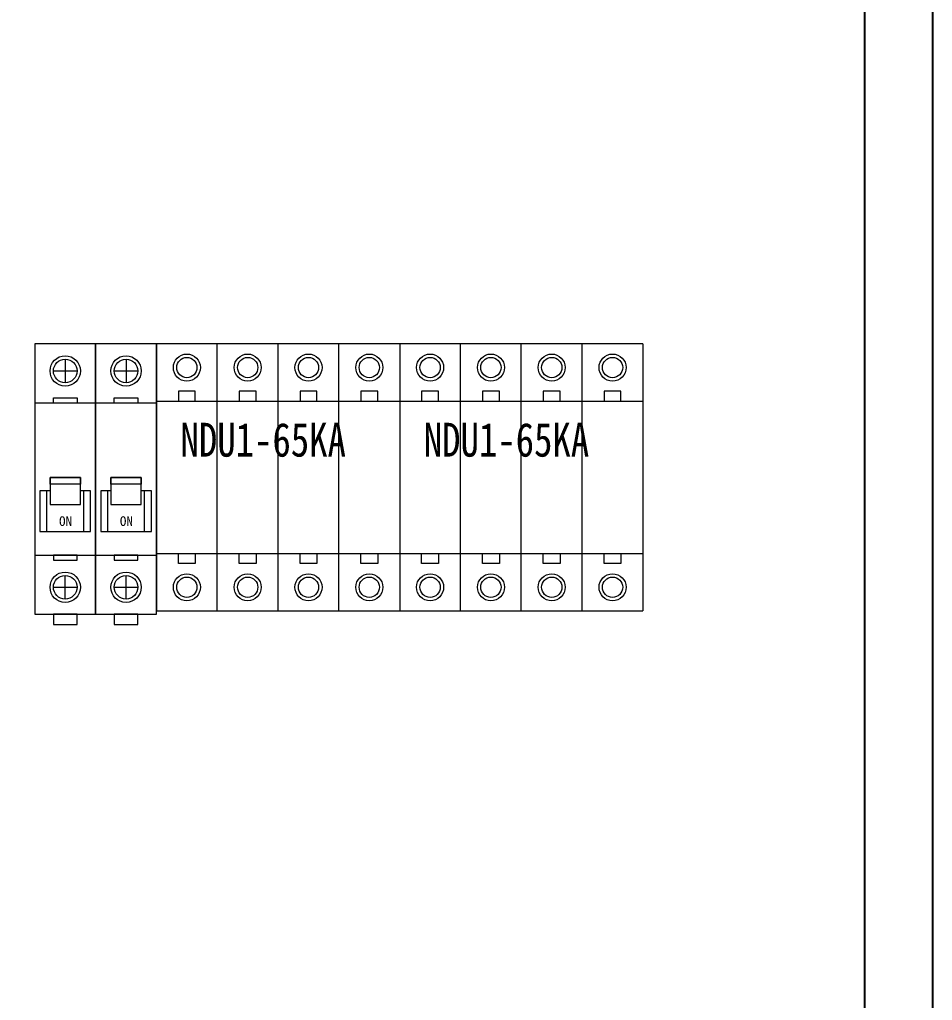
# Model space of a CAD drawing. Extents: x 304420 to 305420, y 349019 to 351219.
# Drawn here: x 305149.8 to 305420, y 350638.5 to 350928.6 of the extents above; entities that cross this region are included whole.
import ezdxf

# ---------------------------------------------------------------- set-up
doc = ezdxf.new("R2010")
doc.units = 0
doc.header["$MEASUREMENT"] = 0
doc.linetypes.add('DASHED', pattern=[0.75, 0.5, -0.25])
doc.layers.add('E-UNIV-NOTE', color=6, linetype='Continuous')
doc.layers.add('布置图', color=30, linetype='Continuous')
doc.layers.add('细线', color=7, linetype='Continuous', lineweight=0)
doc.styles.add('宋体', font='', dxfattribs={"width": 0.8})
doc.styles.add('正常', font='')
doc.styles.get('宋体').set_extended_font_data('NSimSun')
doc.styles.get('正常').set_extended_font_data('FangSong_GB2312')

# ---------------------------------------------------------------- blocks, each defined once
blk = doc.blocks.new('Manufacturer上海良信PartName电涌保护器SeriesNDU1ShellFrameLimitingCurrentRemarkPartTypeMinCurrent0MaxCurrent0Poles4PMinPower0MaxPower0LibType3DelFlgfalseUpdateDate2023-01-0100000')
at = {"color": 7, "linetype": 'Continuous', "lineweight": 15}
for p, q in [((-18, 39.5), (-36, 39.5)), ((-36, 39.5), (-36, 22.5)), ((-18, 22.5), (-18, 39.5)), ((36, 39.5), (-18, 39.5)), ((0, 22.5), (0, 39.5)), ((18, 22.5), (18, 39.5)), ((36, 39.5), (36, 22.5)), ((-24.5, 25.5), (-29.5, 25.5)), ((-29.5, 25.5), (-29.5, 22.5)), ((-24.5, 22.5), (-24.5, 25.5)), ((-6.5, 25.5), (-11.5, 25.5)), ((-11.5, 25.5), (-11.5, 22.5)), ((-6.5, 22.5), (-6.5, 25.5)), ((11.5, 25.5), (6.5, 25.5)), ((6.5, 25.5), (6.5, 22.5)), ((11.5, 22.5), (11.5, 25.5)), ((29.5, 25.5), (24.5, 25.5)), ((24.5, 25.5), (24.5, 22.5)), ((29.5, 22.5), (29.5, 25.5)), ((-36, 22.5), (-36, -22.5)), ((-18, 22.5), (-36, 22.5)), ((-18, -22.5), (-18, 22.5)), ((36, 22.5), (-18, 22.5)), ((0, -22.5), (0, 22.5)), ((18, -22.5), (18, 22.5)), ((36, 22.5), (36, -22.5)), ((-36, -22.5), (-18, -22.5)), ((-36, -22.5), (-36, -39.5)), ((-29.5, -25.5), (-29.5, -22.5)), ((-24.5, -22.5), (-24.5, -25.5)), ((-18, -39.5), (-18, -22.5)), ((-18, -22.5), (36, -22.5)), ((-11.5, -25.5), (-11.5, -22.5)), ((-6.5, -22.5), (-6.5, -25.5)), ((0, -39.5), (0, -22.5)), ((6.5, -25.5), (6.5, -22.5)), ((11.5, -22.5), (11.5, -25.5)), ((18, -39.5), (18, -22.5)), ((24.5, -25.5), (24.5, -22.5)), ((29.5, -22.5), (29.5, -25.5)), ((36, -22.5), (36, -39.5)), ((-24.5, -25.5), (-29.5, -25.5)), ((-6.5, -25.5), (-11.5, -25.5)), ((11.5, -25.5), (6.5, -25.5)), ((29.5, -25.5), (24.5, -25.5)), ((-36, -39.5), (-18, -39.5)), ((-18, -39.5), (36, -39.5))]:
    blk.add_line(p, q, dxfattribs=at)
for centre, radius in [((-27, 32.5), 4), ((-27, 32.5), 3), ((-9, 32.5), 4), ((-9, 32.5), 3), ((9, 32.5), 4), ((9, 32.5), 3), ((27, 32.5), 4), ((27, 32.5), 3), ((-27, -32.5), 4), ((-9, -32.5), 4), ((9, -32.5), 4), ((27, -32.5), 4), ((-27, -32.5), 3), ((-9, -32.5), 3), ((9, -32.5), 3), ((27, -32.5), 3)]:
    blk.add_circle(centre, radius, dxfattribs=at)
at = {"layer": 'E-UNIV-NOTE', "style": '宋体', "width": 0.8}
blk.add_text('NDU1-65KA', height=10, dxfattribs=at).set_placement((-28.89, 6.15))
blk = doc.blocks.new('Manufacturer光辉PartName微型断路器Series1PShellFrameLimitingCurrentRemarkPartTypeMinCurrent1MaxCurrent63Poles3PMinPower0MaxPower0LibType2DelFlgfalseUpdateDate')
at = {"layer": '细线'}
for p, q in [((0, 37), (0, 30)), ((-3.5, 33.5), (3.5, 33.5)), ((0, -34), (0, -27)), ((-3.5, -30.5), (3.5, -30.5))]:
    blk.add_line(p, q, dxfattribs=at)
for points in [[(-9, -38.5), (9, -38.5), (9, 41.5), (-9, 41.5)], [(-9, -21), (9, -21), (9, 24), (-9, 24)], [(-3.5, 25.5), (3.5, 25.5), (3.5, 24), (-3.5, 24)], [(-4.5, -6), (4.5, -6), (4.5, 2), (-4.5, 2)], [(-4.5, 2), (4.5, 2), (4.5, 0), (-4.5, 0)], [(-3.5, -22.5), (3.5, -22.5), (3.5, -21), (-3.5, -21)], [(-3.5, -41.5), (3.5, -41.5), (3.5, -38.5), (-3.5, -38.5)]]:
    blk.add_lwpolyline(points, close=True, dxfattribs=at)
for points in [[(-4.5, -2), (-7.5, -2), (-7.5, -14), (7.5, -14), (7.5, -2), (4.5, -2)], [(-4.5, -2), (-5.5, -2), (-5.5, -14), (5.5, -14), (5.5, -2), (4.5, -2)]]:
    blk.add_lwpolyline(points, dxfattribs=at)
for centre, radius in [((0, 33.5), 4.5), ((0, 33.5), 3.5), ((0, -30.5), 4.5), ((0, -30.5), 3.5)]:
    blk.add_circle(centre, radius, dxfattribs=at)
at = {"layer": '细线', "color": 2, "lineweight": 15, "style": '正常'}
blk.add_text('ON', height=2.851, dxfattribs=at).set_placement((-1.83, -12.36))

msp = doc.modelspace()

# ---------------------------------------------------------------- linework, layer by layer
at = {"color": 2}
msp.add_lwpolyline([(305400, 351218.82), (305420, 351218.82), (305420, 349018.82), (305400, 349018.82)], close=True, dxfattribs=at)
at = {"layer": '布置图', "linetype": 'DASHED'}
msp.add_lwpolyline([(304420, 351218.82), (305420, 351218.82), (305420, 349018.82), (304420, 349018.82)], close=True, dxfattribs=at)

# ---------------------------------------------------------------- block references
for name, p in [('Manufacturer光辉PartName微型断路器Series1PShellFrameLimitingCurrentRemarkPartTypeMinCurrent1MaxCurrent63Poles3PMinPower0MaxPower0LibType2DelFlgfalseUpdateDate', (305163.33, 350791.19)), ('Manufacturer光辉PartName微型断路器Series1PShellFrameLimitingCurrentRemarkPartTypeMinCurrent1MaxCurrent63Poles3PMinPower0MaxPower0LibType2DelFlgfalseUpdateDate', (305181.33, 350791.19)), ('Manufacturer上海良信PartName电涌保护器SeriesNDU1ShellFrameLimitingCurrentRemarkPartTypeMinCurrent0MaxCurrent0Poles4PMinPower0MaxPower0LibType3DelFlgfalseUpdateDate2023-01-0100000', (305226.33, 350793.19)), ('Manufacturer上海良信PartName电涌保护器SeriesNDU1ShellFrameLimitingCurrentRemarkPartTypeMinCurrent0MaxCurrent0Poles4PMinPower0MaxPower0LibType3DelFlgfalseUpdateDate2023-01-0100000', (305298.33, 350793.19))]:
    msp.add_blockref(name, p)

doc.saveas('drawing.dxf')
